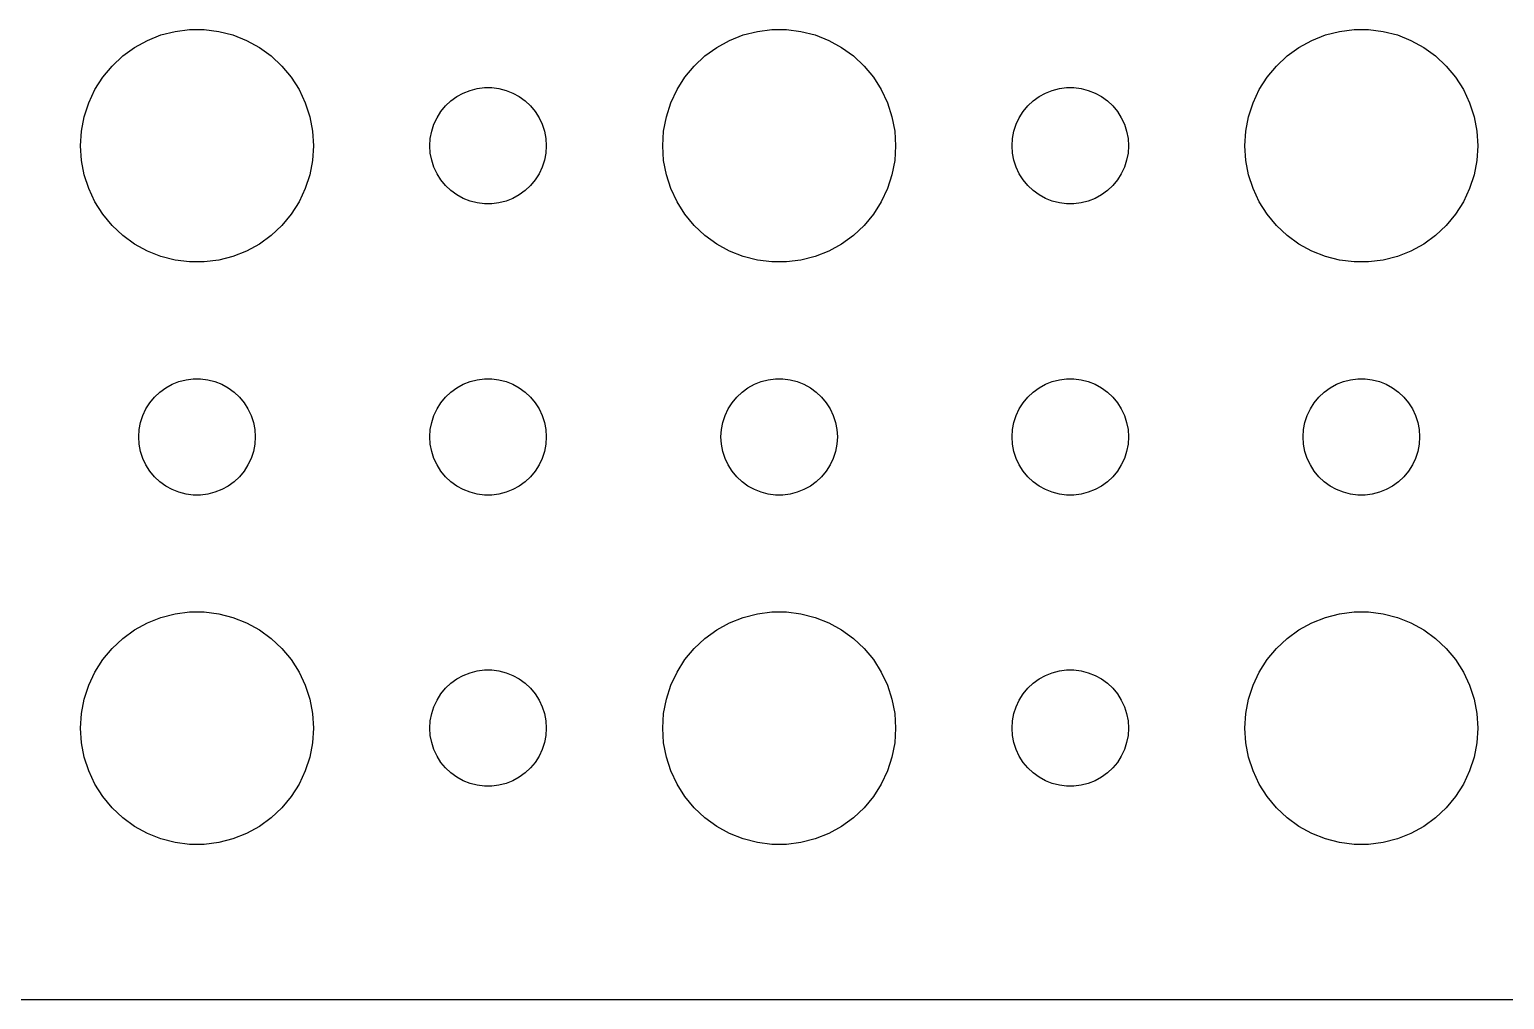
# Model space of a CAD drawing. Header units: metres. Extents: x -134 to 134, y 518 to 1078.
# Drawn here: x -71.81 to -33.81, y 518.01 to 542.99 of the extents above; entities that cross this region are included whole.
import ezdxf

# ---------------------------------------------------------------- set-up
doc = ezdxf.new("R2010")
doc.units = ezdxf.units.M

msp = doc.modelspace()

# ---------------------------------------------------------------- linework, layer by layer
for p, q in [((-69.1075, 542.533), (-68.7773, 542.714)), ((-68.7773, 542.714), (-68.427, 542.853)), ((-68.427, 542.853), (-68.0621, 542.947)), ((-68.0621, 542.947), (-67.6884, 542.994)), ((-67.6884, 542.994), (-67.3116, 542.994)), ((-67.3116, 542.994), (-66.9379, 542.947)), ((-66.9379, 542.947), (-66.573, 542.853)), ((-66.573, 542.853), (-66.2227, 542.714)), ((-66.2227, 542.714), (-65.8925, 542.533)), ((-54.1075, 542.533), (-53.7773, 542.714)), ((-53.7773, 542.714), (-53.427, 542.853)), ((-53.427, 542.853), (-53.0621, 542.947)), ((-53.0621, 542.947), (-52.6884, 542.994)), ((-52.6884, 542.994), (-52.3116, 542.994)), ((-52.3116, 542.994), (-51.9379, 542.947)), ((-51.9379, 542.947), (-51.5729, 542.853)), ((-51.5729, 542.853), (-51.2227, 542.714)), ((-51.2227, 542.714), (-50.8925, 542.533)), ((-39.1075, 542.533), (-38.7773, 542.714)), ((-38.7773, 542.714), (-38.427, 542.853)), ((-38.427, 542.853), (-38.0621, 542.947)), ((-38.0621, 542.947), (-37.6884, 542.994)), ((-37.6884, 542.994), (-37.3116, 542.994)), ((-37.3116, 542.994), (-36.9379, 542.947)), ((-36.9379, 542.947), (-36.5729, 542.853)), ((-36.5729, 542.853), (-36.2227, 542.714)), ((-36.2227, 542.714), (-35.8925, 542.533)), ((-69.6869, 542.054), (-69.4123, 542.312)), ((-69.4123, 542.312), (-69.1075, 542.533)), ((-65.8925, 542.533), (-65.5877, 542.312)), ((-65.5877, 542.312), (-65.3131, 542.054)), ((-54.6869, 542.054), (-54.4123, 542.312)), ((-54.4123, 542.312), (-54.1075, 542.533)), ((-50.8925, 542.533), (-50.5877, 542.312)), ((-50.5877, 542.312), (-50.3131, 542.054)), ((-39.6869, 542.054), (-39.4123, 542.312)), ((-39.4123, 542.312), (-39.1075, 542.533)), ((-35.8925, 542.533), (-35.5877, 542.312)), ((-35.5877, 542.312), (-35.3131, 542.054)), ((-69.927, 541.763), (-69.6869, 542.054)), ((-65.3131, 542.054), (-65.073, 541.763)), ((-54.927, 541.763), (-54.6869, 542.054)), ((-50.3131, 542.054), (-50.0729, 541.763)), ((-39.927, 541.763), (-39.6869, 542.054)), ((-35.3131, 542.054), (-35.0729, 541.763)), ((-70.1289, 541.445), (-69.927, 541.763)), ((-65.073, 541.763), (-64.8711, 541.445)), ((-55.1289, 541.445), (-54.927, 541.763)), ((-50.0729, 541.763), (-49.8711, 541.445)), ((-40.1289, 541.445), (-39.927, 541.763)), ((-35.0729, 541.763), (-34.8711, 541.445)), ((-70.2893, 541.104), (-70.1289, 541.445)), ((-64.8711, 541.445), (-64.7107, 541.104)), ((-60.9561, 541.156), (-60.8037, 541.266)), ((-60.8037, 541.266), (-60.6387, 541.357)), ((-60.6387, 541.357), (-60.4635, 541.427)), ((-60.4635, 541.427), (-60.2811, 541.473)), ((-60.2811, 541.473), (-60.0942, 541.497)), ((-60.0942, 541.497), (-59.9058, 541.497)), ((-59.9058, 541.497), (-59.7189, 541.473)), ((-59.7189, 541.473), (-59.5365, 541.427)), ((-59.5365, 541.427), (-59.3613, 541.357)), ((-59.3613, 541.357), (-59.1963, 541.266)), ((-59.1963, 541.266), (-59.0439, 541.156)), ((-55.2893, 541.104), (-55.1289, 541.445)), ((-49.8711, 541.445), (-49.7107, 541.104)), ((-45.9561, 541.156), (-45.8037, 541.266)), ((-45.8037, 541.266), (-45.6387, 541.357)), ((-45.6387, 541.357), (-45.4635, 541.427)), ((-45.4635, 541.427), (-45.2811, 541.473)), ((-45.2811, 541.473), (-45.0942, 541.497)), ((-45.0942, 541.497), (-44.9058, 541.497)), ((-44.9058, 541.497), (-44.7189, 541.473)), ((-44.7189, 541.473), (-44.5365, 541.427)), ((-44.5365, 541.427), (-44.3613, 541.357)), ((-44.3613, 541.357), (-44.1963, 541.266)), ((-44.1963, 541.266), (-44.0439, 541.156)), ((-40.2893, 541.104), (-40.1289, 541.445)), ((-34.8711, 541.445), (-34.7107, 541.104)), ((-70.4057, 540.746), (-70.2893, 541.104)), ((-64.7107, 541.104), (-64.5943, 540.746)), ((-61.3145, 540.723), (-61.2135, 540.882)), ((-61.2135, 540.882), (-61.0934, 541.027)), ((-61.0934, 541.027), (-60.9561, 541.156)), ((-59.0439, 541.156), (-58.9065, 541.027)), ((-58.9065, 541.027), (-58.7865, 540.882)), ((-58.7865, 540.882), (-58.6855, 540.723)), ((-55.4057, 540.746), (-55.2893, 541.104)), ((-49.7107, 541.104), (-49.5942, 540.746)), ((-46.3145, 540.723), (-46.2135, 540.882)), ((-46.2135, 540.882), (-46.0934, 541.027)), ((-46.0934, 541.027), (-45.9561, 541.156)), ((-44.0439, 541.156), (-43.9065, 541.027)), ((-43.9065, 541.027), (-43.7865, 540.882)), ((-43.7865, 540.882), (-43.6855, 540.723)), ((-40.4057, 540.746), (-40.2893, 541.104)), ((-34.7107, 541.104), (-34.5942, 540.746)), ((-70.4763, 540.376), (-70.4057, 540.746)), ((-64.5943, 540.746), (-64.5237, 540.376)), ((-61.4529, 540.373), (-61.3947, 540.552)), ((-61.3947, 540.552), (-61.3145, 540.723)), ((-58.6855, 540.723), (-58.6053, 540.552)), ((-58.6053, 540.552), (-58.5471, 540.373)), ((-55.4763, 540.376), (-55.4057, 540.746)), ((-49.5942, 540.746), (-49.5237, 540.376)), ((-46.4529, 540.373), (-46.3947, 540.552)), ((-46.3947, 540.552), (-46.3145, 540.723)), ((-43.6855, 540.723), (-43.6053, 540.552)), ((-43.6053, 540.552), (-43.5471, 540.373)), ((-40.4763, 540.376), (-40.4057, 540.746)), ((-34.5942, 540.746), (-34.5237, 540.376)), ((-70.5, 540), (-70.4763, 540.376)), ((-64.5237, 540.376), (-64.5, 540)), ((-61.5, 540), (-61.4882, 540.188)), ((-61.4882, 540.188), (-61.4529, 540.373)), ((-58.5471, 540.373), (-58.5118, 540.188)), ((-58.5118, 540.188), (-58.5, 540)), ((-55.5, 540), (-55.4763, 540.376)), ((-49.5237, 540.376), (-49.5, 540)), ((-46.5, 540), (-46.4882, 540.188)), ((-46.4882, 540.188), (-46.4529, 540.373)), ((-43.5471, 540.373), (-43.5118, 540.188)), ((-43.5118, 540.188), (-43.5, 540)), ((-40.5, 540), (-40.4763, 540.376)), ((-34.5237, 540.376), (-34.5, 540)), ((-70.4763, 539.624), (-70.5, 540)), ((-64.5, 540), (-64.5237, 539.624)), ((-61.4882, 539.812), (-61.5, 540)), ((-61.4529, 539.627), (-61.4882, 539.812)), ((-58.5118, 539.812), (-58.5471, 539.627)), ((-58.5, 540), (-58.5118, 539.812)), ((-55.4763, 539.624), (-55.5, 540)), ((-49.5, 540), (-49.5237, 539.624)), ((-46.4882, 539.812), (-46.5, 540)), ((-46.4529, 539.627), (-46.4882, 539.812)), ((-43.5118, 539.812), (-43.5471, 539.627)), ((-43.5, 540), (-43.5118, 539.812)), ((-40.4763, 539.624), (-40.5, 540)), ((-34.5, 540), (-34.5237, 539.624)), ((-70.4057, 539.254), (-70.4763, 539.624)), ((-64.5237, 539.624), (-64.5943, 539.254)), ((-61.3947, 539.448), (-61.4529, 539.627)), ((-61.3145, 539.277), (-61.3947, 539.448)), ((-61.2135, 539.118), (-61.3145, 539.277)), ((-58.6855, 539.277), (-58.7865, 539.118)), ((-58.6053, 539.448), (-58.6855, 539.277)), ((-58.5471, 539.627), (-58.6053, 539.448)), ((-55.4057, 539.254), (-55.4763, 539.624)), ((-49.5237, 539.624), (-49.5942, 539.254)), ((-46.3947, 539.448), (-46.4529, 539.627)), ((-46.3145, 539.277), (-46.3947, 539.448)), ((-46.2135, 539.118), (-46.3145, 539.277)), ((-43.6855, 539.277), (-43.7865, 539.118)), ((-43.6053, 539.448), (-43.6855, 539.277)), ((-43.5471, 539.627), (-43.6053, 539.448)), ((-40.4057, 539.254), (-40.4763, 539.624)), ((-34.5237, 539.624), (-34.5942, 539.254)), ((-70.2893, 538.896), (-70.4057, 539.254)), ((-70.1289, 538.555), (-70.2893, 538.896)), ((-64.7107, 538.896), (-64.8711, 538.555)), ((-64.5943, 539.254), (-64.7107, 538.896)), ((-61.0934, 538.973), (-61.2135, 539.118)), ((-60.9561, 538.844), (-61.0934, 538.973)), ((-58.9065, 538.973), (-59.0439, 538.844)), ((-58.7865, 539.118), (-58.9065, 538.973)), ((-55.2893, 538.896), (-55.4057, 539.254)), ((-55.1289, 538.555), (-55.2893, 538.896)), ((-49.7107, 538.896), (-49.8711, 538.555)), ((-49.5942, 539.254), (-49.7107, 538.896)), ((-46.0934, 538.973), (-46.2135, 539.118)), ((-45.9561, 538.844), (-46.0934, 538.973)), ((-43.9065, 538.973), (-44.0439, 538.844)), ((-43.7865, 539.118), (-43.9065, 538.973)), ((-40.2893, 538.896), (-40.4057, 539.254)), ((-40.1289, 538.555), (-40.2893, 538.896)), ((-34.7107, 538.896), (-34.8711, 538.555)), ((-34.5942, 539.254), (-34.7107, 538.896)), ((-69.927, 538.237), (-70.1289, 538.555)), ((-64.8711, 538.555), (-65.073, 538.237)), ((-60.8037, 538.734), (-60.9561, 538.844)), ((-60.6387, 538.643), (-60.8037, 538.734)), ((-60.4635, 538.573), (-60.6387, 538.643)), ((-60.2811, 538.527), (-60.4635, 538.573)), ((-60.0942, 538.503), (-60.2811, 538.527)), ((-59.7189, 538.527), (-59.9058, 538.503)), ((-59.5365, 538.573), (-59.7189, 538.527)), ((-59.3613, 538.643), (-59.5365, 538.573)), ((-59.1963, 538.734), (-59.3613, 538.643)), ((-59.0439, 538.844), (-59.1963, 538.734)), ((-54.927, 538.237), (-55.1289, 538.555)), ((-49.8711, 538.555), (-50.0729, 538.237)), ((-45.8037, 538.734), (-45.9561, 538.844)), ((-45.6387, 538.643), (-45.8037, 538.734)), ((-45.4635, 538.573), (-45.6387, 538.643)), ((-45.2811, 538.527), (-45.4635, 538.573)), ((-45.0942, 538.503), (-45.2811, 538.527)), ((-44.7189, 538.527), (-44.9058, 538.503)), ((-44.5365, 538.573), (-44.7189, 538.527)), ((-44.3613, 538.643), (-44.5365, 538.573)), ((-44.1963, 538.734), (-44.3613, 538.643)), ((-44.0439, 538.844), (-44.1963, 538.734)), ((-39.927, 538.237), (-40.1289, 538.555)), ((-34.8711, 538.555), (-35.0729, 538.237)), ((-69.6869, 537.946), (-69.927, 538.237)), ((-65.073, 538.237), (-65.3131, 537.946)), ((-59.9058, 538.503), (-60.0942, 538.503)), ((-54.6869, 537.946), (-54.927, 538.237)), ((-50.0729, 538.237), (-50.3131, 537.946)), ((-44.9058, 538.503), (-45.0942, 538.503)), ((-39.6869, 537.946), (-39.927, 538.237)), ((-35.0729, 538.237), (-35.3131, 537.946)), ((-69.4123, 537.688), (-69.6869, 537.946)), ((-65.3131, 537.946), (-65.5877, 537.688)), ((-54.4123, 537.688), (-54.6869, 537.946)), ((-50.3131, 537.946), (-50.5877, 537.688)), ((-39.4123, 537.688), (-39.6869, 537.946)), ((-35.3131, 537.946), (-35.5877, 537.688)), ((-69.1075, 537.467), (-69.4123, 537.688)), ((-68.7773, 537.286), (-69.1075, 537.467)), ((-65.8925, 537.467), (-66.2227, 537.286)), ((-65.5877, 537.688), (-65.8925, 537.467)), ((-54.1075, 537.467), (-54.4123, 537.688)), ((-53.7773, 537.286), (-54.1075, 537.467)), ((-50.8925, 537.467), (-51.2227, 537.286)), ((-50.5877, 537.688), (-50.8925, 537.467)), ((-39.1075, 537.467), (-39.4123, 537.688)), ((-38.7773, 537.286), (-39.1075, 537.467)), ((-35.8925, 537.467), (-36.2227, 537.286)), ((-35.5877, 537.688), (-35.8925, 537.467)), ((-68.427, 537.147), (-68.7773, 537.286)), ((-68.0621, 537.053), (-68.427, 537.147)), ((-67.6884, 537.006), (-68.0621, 537.053)), ((-67.3116, 537.006), (-67.6884, 537.006)), ((-66.9379, 537.053), (-67.3116, 537.006)), ((-66.573, 537.147), (-66.9379, 537.053)), ((-66.2227, 537.286), (-66.573, 537.147)), ((-53.427, 537.147), (-53.7773, 537.286)), ((-53.0621, 537.053), (-53.427, 537.147)), ((-52.6884, 537.006), (-53.0621, 537.053)), ((-52.3116, 537.006), (-52.6884, 537.006)), ((-51.9379, 537.053), (-52.3116, 537.006)), ((-51.5729, 537.147), (-51.9379, 537.053)), ((-51.2227, 537.286), (-51.5729, 537.147)), ((-38.427, 537.147), (-38.7773, 537.286)), ((-38.0621, 537.053), (-38.427, 537.147)), ((-37.6884, 537.006), (-38.0621, 537.053)), ((-37.3116, 537.006), (-37.6884, 537.006)), ((-36.9379, 537.053), (-37.3116, 537.006)), ((-36.5729, 537.147), (-36.9379, 537.053)), ((-36.2227, 537.286), (-36.5729, 537.147)), ((-67.9635, 533.927), (-67.7811, 533.973)), ((-67.7811, 533.973), (-67.5942, 533.997)), ((-67.5942, 533.997), (-67.4058, 533.997)), ((-67.4058, 533.997), (-67.2189, 533.973)), ((-67.2189, 533.973), (-67.0365, 533.927)), ((-60.4635, 533.927), (-60.2811, 533.973)), ((-60.2811, 533.973), (-60.0942, 533.997)), ((-60.0942, 533.997), (-59.9058, 533.997)), ((-59.9058, 533.997), (-59.7189, 533.973)), ((-59.7189, 533.973), (-59.5365, 533.927)), ((-52.9635, 533.927), (-52.7811, 533.973)), ((-52.7811, 533.973), (-52.5942, 533.997)), ((-52.5942, 533.997), (-52.4058, 533.997)), ((-52.4058, 533.997), (-52.2189, 533.973)), ((-52.2189, 533.973), (-52.0365, 533.927)), ((-45.4635, 533.927), (-45.2811, 533.973)), ((-45.2811, 533.973), (-45.0942, 533.997)), ((-45.0942, 533.997), (-44.9058, 533.997)), ((-44.9058, 533.997), (-44.7189, 533.973)), ((-44.7189, 533.973), (-44.5365, 533.927)), ((-37.9635, 533.927), (-37.7811, 533.973)), ((-37.7811, 533.973), (-37.5942, 533.997)), ((-37.5942, 533.997), (-37.4058, 533.997)), ((-37.4058, 533.997), (-37.2189, 533.973)), ((-37.2189, 533.973), (-37.0365, 533.927)), ((-68.5934, 533.527), (-68.4561, 533.656)), ((-68.4561, 533.656), (-68.3037, 533.766)), ((-68.3037, 533.766), (-68.1387, 533.857)), ((-68.1387, 533.857), (-67.9635, 533.927)), ((-67.0365, 533.927), (-66.8613, 533.857)), ((-66.8613, 533.857), (-66.6963, 533.766)), ((-66.6963, 533.766), (-66.5439, 533.656)), ((-66.5439, 533.656), (-66.4065, 533.527)), ((-61.0934, 533.527), (-60.9561, 533.656)), ((-60.9561, 533.656), (-60.8037, 533.766)), ((-60.8037, 533.766), (-60.6387, 533.857)), ((-60.6387, 533.857), (-60.4635, 533.927)), ((-59.5365, 533.927), (-59.3613, 533.857)), ((-59.3613, 533.857), (-59.1963, 533.766)), ((-59.1963, 533.766), (-59.0439, 533.656)), ((-59.0439, 533.656), (-58.9065, 533.527)), ((-53.5934, 533.527), (-53.4561, 533.656)), ((-53.4561, 533.656), (-53.3037, 533.766)), ((-53.3037, 533.766), (-53.1387, 533.857)), ((-53.1387, 533.857), (-52.9635, 533.927)), ((-52.0365, 533.927), (-51.8613, 533.857)), ((-51.8613, 533.857), (-51.6963, 533.766)), ((-51.6963, 533.766), (-51.5439, 533.656)), ((-51.5439, 533.656), (-51.4065, 533.527)), ((-46.0934, 533.527), (-45.9561, 533.656)), ((-45.9561, 533.656), (-45.8037, 533.766)), ((-45.8037, 533.766), (-45.6387, 533.857)), ((-45.6387, 533.857), (-45.4635, 533.927)), ((-44.5365, 533.927), (-44.3613, 533.857)), ((-44.3613, 533.857), (-44.1963, 533.766)), ((-44.1963, 533.766), (-44.0439, 533.656)), ((-44.0439, 533.656), (-43.9065, 533.527)), ((-38.5934, 533.527), (-38.4561, 533.656)), ((-38.4561, 533.656), (-38.3037, 533.766)), ((-38.3037, 533.766), (-38.1387, 533.857)), ((-38.1387, 533.857), (-37.9635, 533.927)), ((-37.0365, 533.927), (-36.8613, 533.857)), ((-36.8613, 533.857), (-36.6963, 533.766)), ((-36.6963, 533.766), (-36.5439, 533.656)), ((-36.5439, 533.656), (-36.4065, 533.527)), ((-68.8947, 533.052), (-68.8145, 533.223)), ((-68.8145, 533.223), (-68.7135, 533.382)), ((-68.7135, 533.382), (-68.5934, 533.527)), ((-66.4065, 533.527), (-66.2865, 533.382)), ((-66.2865, 533.382), (-66.1855, 533.223)), ((-66.1855, 533.223), (-66.1053, 533.052)), ((-61.3947, 533.052), (-61.3145, 533.223)), ((-61.3145, 533.223), (-61.2135, 533.382)), ((-61.2135, 533.382), (-61.0934, 533.527)), ((-58.9065, 533.527), (-58.7865, 533.382)), ((-58.7865, 533.382), (-58.6855, 533.223)), ((-58.6855, 533.223), (-58.6053, 533.052)), ((-53.8947, 533.052), (-53.8145, 533.223)), ((-53.8145, 533.223), (-53.7135, 533.382)), ((-53.7135, 533.382), (-53.5934, 533.527)), ((-51.4065, 533.527), (-51.2865, 533.382)), ((-51.2865, 533.382), (-51.1855, 533.223)), ((-51.1855, 533.223), (-51.1053, 533.052)), ((-46.3947, 533.052), (-46.3145, 533.223)), ((-46.3145, 533.223), (-46.2135, 533.382)), ((-46.2135, 533.382), (-46.0934, 533.527)), ((-43.9065, 533.527), (-43.7865, 533.382)), ((-43.7865, 533.382), (-43.6855, 533.223)), ((-43.6855, 533.223), (-43.6053, 533.052)), ((-38.8947, 533.052), (-38.8145, 533.223)), ((-38.8145, 533.223), (-38.7135, 533.382)), ((-38.7135, 533.382), (-38.5934, 533.527)), ((-36.4065, 533.527), (-36.2865, 533.382)), ((-36.2865, 533.382), (-36.1855, 533.223)), ((-36.1855, 533.223), (-36.1053, 533.052)), ((-68.9882, 532.688), (-68.9529, 532.873)), ((-68.9529, 532.873), (-68.8947, 533.052)), ((-66.1053, 533.052), (-66.0471, 532.873)), ((-66.0471, 532.873), (-66.0118, 532.688)), ((-61.4882, 532.688), (-61.4529, 532.873)), ((-61.4529, 532.873), (-61.3947, 533.052)), ((-58.6053, 533.052), (-58.5471, 532.873)), ((-58.5471, 532.873), (-58.5118, 532.688)), ((-53.9882, 532.688), (-53.9529, 532.873)), ((-53.9529, 532.873), (-53.8947, 533.052)), ((-51.1053, 533.052), (-51.0471, 532.873)), ((-51.0471, 532.873), (-51.0118, 532.688)), ((-46.4882, 532.688), (-46.4529, 532.873)), ((-46.4529, 532.873), (-46.3947, 533.052)), ((-43.6053, 533.052), (-43.5471, 532.873)), ((-43.5471, 532.873), (-43.5118, 532.688)), ((-38.9882, 532.688), (-38.9529, 532.873)), ((-38.9529, 532.873), (-38.8947, 533.052)), ((-36.1053, 533.052), (-36.0471, 532.873)), ((-36.0471, 532.873), (-36.0118, 532.688)), ((-69, 532.5), (-68.9882, 532.688)), ((-68.9882, 532.312), (-69, 532.5)), ((-66.0118, 532.688), (-66, 532.5)), ((-66, 532.5), (-66.0118, 532.312)), ((-61.5, 532.5), (-61.4882, 532.688)), ((-61.4882, 532.312), (-61.5, 532.5)), ((-58.5118, 532.688), (-58.5, 532.5)), ((-58.5, 532.5), (-58.5118, 532.312)), ((-54, 532.5), (-53.9882, 532.688)), ((-53.9882, 532.312), (-54, 532.5)), ((-51.0118, 532.688), (-51, 532.5)), ((-51, 532.5), (-51.0118, 532.312)), ((-46.5, 532.5), (-46.4882, 532.688)), ((-46.4882, 532.312), (-46.5, 532.5)), ((-43.5118, 532.688), (-43.5, 532.5)), ((-43.5, 532.5), (-43.5118, 532.312)), ((-39, 532.5), (-38.9882, 532.688)), ((-38.9882, 532.312), (-39, 532.5)), ((-36.0118, 532.688), (-36, 532.5)), ((-36, 532.5), (-36.0118, 532.312)), ((-68.9529, 532.127), (-68.9882, 532.312)), ((-68.8947, 531.948), (-68.9529, 532.127)), ((-66.0471, 532.127), (-66.1053, 531.948)), ((-66.0118, 532.312), (-66.0471, 532.127)), ((-61.4529, 532.127), (-61.4882, 532.312)), ((-61.3947, 531.948), (-61.4529, 532.127)), ((-58.5471, 532.127), (-58.6053, 531.948)), ((-58.5118, 532.312), (-58.5471, 532.127)), ((-53.9529, 532.127), (-53.9882, 532.312)), ((-53.8947, 531.948), (-53.9529, 532.127)), ((-51.0471, 532.127), (-51.1053, 531.948)), ((-51.0118, 532.312), (-51.0471, 532.127)), ((-46.4529, 532.127), (-46.4882, 532.312)), ((-46.3947, 531.948), (-46.4529, 532.127)), ((-43.5471, 532.127), (-43.6053, 531.948)), ((-43.5118, 532.312), (-43.5471, 532.127)), ((-38.9529, 532.127), (-38.9882, 532.312)), ((-38.8947, 531.948), (-38.9529, 532.127)), ((-36.0471, 532.127), (-36.1053, 531.948)), ((-36.0118, 532.312), (-36.0471, 532.127)), ((-68.8145, 531.777), (-68.8947, 531.948)), ((-68.7135, 531.618), (-68.8145, 531.777)), ((-66.1855, 531.777), (-66.2865, 531.618)), ((-66.1053, 531.948), (-66.1855, 531.777)), ((-61.3145, 531.777), (-61.3947, 531.948)), ((-61.2135, 531.618), (-61.3145, 531.777)), ((-58.6855, 531.777), (-58.7865, 531.618)), ((-58.6053, 531.948), (-58.6855, 531.777)), ((-53.8145, 531.777), (-53.8947, 531.948)), ((-53.7135, 531.618), (-53.8145, 531.777)), ((-51.1855, 531.777), (-51.2865, 531.618)), ((-51.1053, 531.948), (-51.1855, 531.777)), ((-46.3145, 531.777), (-46.3947, 531.948)), ((-46.2135, 531.618), (-46.3145, 531.777)), ((-43.6855, 531.777), (-43.7865, 531.618)), ((-43.6053, 531.948), (-43.6855, 531.777)), ((-38.8145, 531.777), (-38.8947, 531.948)), ((-38.7135, 531.618), (-38.8145, 531.777)), ((-36.1855, 531.777), (-36.2865, 531.618)), ((-36.1053, 531.948), (-36.1855, 531.777)), ((-68.5934, 531.473), (-68.7135, 531.618)), ((-68.4561, 531.344), (-68.5934, 531.473)), ((-68.3037, 531.234), (-68.4561, 531.344)), ((-66.5439, 531.344), (-66.6963, 531.234)), ((-66.4065, 531.473), (-66.5439, 531.344)), ((-66.2865, 531.618), (-66.4065, 531.473)), ((-61.0934, 531.473), (-61.2135, 531.618)), ((-60.9561, 531.344), (-61.0934, 531.473)), ((-60.8037, 531.234), (-60.9561, 531.344)), ((-59.0439, 531.344), (-59.1963, 531.234)), ((-58.9065, 531.473), (-59.0439, 531.344)), ((-58.7865, 531.618), (-58.9065, 531.473)), ((-53.5934, 531.473), (-53.7135, 531.618)), ((-53.4561, 531.344), (-53.5934, 531.473)), ((-53.3037, 531.234), (-53.4561, 531.344)), ((-51.5439, 531.344), (-51.6963, 531.234)), ((-51.4065, 531.473), (-51.5439, 531.344)), ((-51.2865, 531.618), (-51.4065, 531.473)), ((-46.0934, 531.473), (-46.2135, 531.618)), ((-45.9561, 531.344), (-46.0934, 531.473)), ((-45.8037, 531.234), (-45.9561, 531.344)), ((-44.0439, 531.344), (-44.1963, 531.234)), ((-43.9065, 531.473), (-44.0439, 531.344)), ((-43.7865, 531.618), (-43.9065, 531.473)), ((-38.5934, 531.473), (-38.7135, 531.618)), ((-38.4561, 531.344), (-38.5934, 531.473)), ((-38.3037, 531.234), (-38.4561, 531.344)), ((-36.5439, 531.344), (-36.6963, 531.234)), ((-36.4065, 531.473), (-36.5439, 531.344)), ((-36.2865, 531.618), (-36.4065, 531.473)), ((-68.1387, 531.143), (-68.3037, 531.234)), ((-67.9635, 531.073), (-68.1387, 531.143)), ((-67.7811, 531.027), (-67.9635, 531.073)), ((-67.5942, 531.003), (-67.7811, 531.027)), ((-67.4058, 531.003), (-67.5942, 531.003)), ((-67.2189, 531.027), (-67.4058, 531.003)), ((-67.0365, 531.073), (-67.2189, 531.027)), ((-66.8613, 531.143), (-67.0365, 531.073)), ((-66.6963, 531.234), (-66.8613, 531.143)), ((-60.6387, 531.143), (-60.8037, 531.234)), ((-60.4635, 531.073), (-60.6387, 531.143)), ((-60.2811, 531.027), (-60.4635, 531.073)), ((-60.0942, 531.003), (-60.2811, 531.027)), ((-59.9058, 531.003), (-60.0942, 531.003)), ((-59.7189, 531.027), (-59.9058, 531.003)), ((-59.5365, 531.073), (-59.7189, 531.027)), ((-59.3613, 531.143), (-59.5365, 531.073)), ((-59.1963, 531.234), (-59.3613, 531.143)), ((-53.1387, 531.143), (-53.3037, 531.234)), ((-52.9635, 531.073), (-53.1387, 531.143)), ((-52.7811, 531.027), (-52.9635, 531.073)), ((-52.5942, 531.003), (-52.7811, 531.027)), ((-52.4058, 531.003), (-52.5942, 531.003)), ((-52.2189, 531.027), (-52.4058, 531.003)), ((-52.0365, 531.073), (-52.2189, 531.027)), ((-51.8613, 531.143), (-52.0365, 531.073)), ((-51.6963, 531.234), (-51.8613, 531.143)), ((-45.6387, 531.143), (-45.8037, 531.234)), ((-45.4635, 531.073), (-45.6387, 531.143)), ((-45.2811, 531.027), (-45.4635, 531.073)), ((-45.0942, 531.003), (-45.2811, 531.027)), ((-44.9058, 531.003), (-45.0942, 531.003)), ((-44.7189, 531.027), (-44.9058, 531.003)), ((-44.5365, 531.073), (-44.7189, 531.027)), ((-44.3613, 531.143), (-44.5365, 531.073)), ((-44.1963, 531.234), (-44.3613, 531.143)), ((-38.1387, 531.143), (-38.3037, 531.234)), ((-37.9635, 531.073), (-38.1387, 531.143)), ((-37.7811, 531.027), (-37.9635, 531.073)), ((-37.5942, 531.003), (-37.7811, 531.027)), ((-37.4058, 531.003), (-37.5942, 531.003)), ((-37.2189, 531.027), (-37.4058, 531.003)), ((-37.0365, 531.073), (-37.2189, 531.027)), ((-36.8613, 531.143), (-37.0365, 531.073)), ((-36.6963, 531.234), (-36.8613, 531.143)), ((-68.427, 527.853), (-68.0621, 527.947)), ((-68.0621, 527.947), (-67.6884, 527.994)), ((-67.6884, 527.994), (-67.3116, 527.994)), ((-67.3116, 527.994), (-66.9379, 527.947)), ((-66.9379, 527.947), (-66.573, 527.853)), ((-53.427, 527.853), (-53.0621, 527.947)), ((-53.0621, 527.947), (-52.6884, 527.994)), ((-52.6884, 527.994), (-52.3116, 527.994)), ((-52.3116, 527.994), (-51.9379, 527.947)), ((-51.9379, 527.947), (-51.5729, 527.853)), ((-38.427, 527.853), (-38.0621, 527.947)), ((-38.0621, 527.947), (-37.6884, 527.994)), ((-37.6884, 527.994), (-37.3116, 527.994)), ((-37.3116, 527.994), (-36.9379, 527.947)), ((-36.9379, 527.947), (-36.5729, 527.853)), ((-69.4123, 527.312), (-69.1075, 527.533)), ((-69.1075, 527.533), (-68.7773, 527.714)), ((-68.7773, 527.714), (-68.427, 527.853)), ((-66.573, 527.853), (-66.2227, 527.714)), ((-66.2227, 527.714), (-65.8925, 527.533)), ((-65.8925, 527.533), (-65.5877, 527.312)), ((-54.4123, 527.312), (-54.1075, 527.533)), ((-54.1075, 527.533), (-53.7773, 527.714)), ((-53.7773, 527.714), (-53.427, 527.853)), ((-51.5729, 527.853), (-51.2227, 527.714)), ((-51.2227, 527.714), (-50.8925, 527.533)), ((-50.8925, 527.533), (-50.5877, 527.312)), ((-39.4123, 527.312), (-39.1075, 527.533)), ((-39.1075, 527.533), (-38.7773, 527.714)), ((-38.7773, 527.714), (-38.427, 527.853)), ((-36.5729, 527.853), (-36.2227, 527.714)), ((-36.2227, 527.714), (-35.8925, 527.533)), ((-35.8925, 527.533), (-35.5877, 527.312)), ((-69.6869, 527.054), (-69.4123, 527.312)), ((-65.5877, 527.312), (-65.3131, 527.054)), ((-54.6869, 527.054), (-54.4123, 527.312)), ((-50.5877, 527.312), (-50.3131, 527.054)), ((-39.6869, 527.054), (-39.4123, 527.312)), ((-35.5877, 527.312), (-35.3131, 527.054)), ((-70.1289, 526.445), (-69.927, 526.763)), ((-69.927, 526.763), (-69.6869, 527.054)), ((-65.3131, 527.054), (-65.073, 526.763)), ((-65.073, 526.763), (-64.8711, 526.445)), ((-55.1289, 526.445), (-54.927, 526.763)), ((-54.927, 526.763), (-54.6869, 527.054)), ((-50.3131, 527.054), (-50.0729, 526.763)), ((-50.0729, 526.763), (-49.8711, 526.445)), ((-40.1289, 526.445), (-39.927, 526.763)), ((-39.927, 526.763), (-39.6869, 527.054)), ((-35.3131, 527.054), (-35.0729, 526.763)), ((-35.0729, 526.763), (-34.8711, 526.445)), ((-70.2893, 526.104), (-70.1289, 526.445)), ((-64.8711, 526.445), (-64.7107, 526.104)), ((-60.8037, 526.266), (-60.6387, 526.357)), ((-60.6387, 526.357), (-60.4635, 526.427)), ((-60.4635, 526.427), (-60.2811, 526.473)), ((-60.2811, 526.473), (-60.0942, 526.497)), ((-60.0942, 526.497), (-59.9058, 526.497)), ((-59.9058, 526.497), (-59.7189, 526.473)), ((-59.7189, 526.473), (-59.5365, 526.427)), ((-59.5365, 526.427), (-59.3613, 526.357)), ((-59.3613, 526.357), (-59.1963, 526.266)), ((-55.2893, 526.104), (-55.1289, 526.445)), ((-49.8711, 526.445), (-49.7107, 526.104)), ((-45.8037, 526.266), (-45.6387, 526.357)), ((-45.6387, 526.357), (-45.4635, 526.427)), ((-45.4635, 526.427), (-45.2811, 526.473)), ((-45.2811, 526.473), (-45.0942, 526.497)), ((-45.0942, 526.497), (-44.9058, 526.497)), ((-44.9058, 526.497), (-44.7189, 526.473)), ((-44.7189, 526.473), (-44.5365, 526.427)), ((-44.5365, 526.427), (-44.3613, 526.357)), ((-44.3613, 526.357), (-44.1963, 526.266)), ((-40.2893, 526.104), (-40.1289, 526.445)), ((-34.8711, 526.445), (-34.7107, 526.104)), ((-70.4057, 525.746), (-70.2893, 526.104)), ((-64.7107, 526.104), (-64.5943, 525.746)), ((-61.2135, 525.882), (-61.0934, 526.027)), ((-61.0934, 526.027), (-60.9561, 526.156)), ((-60.9561, 526.156), (-60.8037, 526.266)), ((-59.1963, 526.266), (-59.0439, 526.156)), ((-59.0439, 526.156), (-58.9065, 526.027)), ((-58.9065, 526.027), (-58.7865, 525.882)), ((-55.4057, 525.746), (-55.2893, 526.104)), ((-49.7107, 526.104), (-49.5942, 525.746)), ((-46.2135, 525.882), (-46.0934, 526.027)), ((-46.0934, 526.027), (-45.9561, 526.156)), ((-45.9561, 526.156), (-45.8037, 526.266)), ((-44.1963, 526.266), (-44.0439, 526.156)), ((-44.0439, 526.156), (-43.9065, 526.027)), ((-43.9065, 526.027), (-43.7865, 525.882)), ((-40.4057, 525.746), (-40.2893, 526.104)), ((-34.7107, 526.104), (-34.5942, 525.746)), ((-70.4763, 525.376), (-70.4057, 525.746)), ((-64.5943, 525.746), (-64.5237, 525.376)), ((-61.3947, 525.552), (-61.3145, 525.723)), ((-61.3145, 525.723), (-61.2135, 525.882)), ((-58.7865, 525.882), (-58.6855, 525.723)), ((-58.6855, 525.723), (-58.6053, 525.552)), ((-55.4763, 525.376), (-55.4057, 525.746)), ((-49.5942, 525.746), (-49.5237, 525.376)), ((-46.3947, 525.552), (-46.3145, 525.723)), ((-46.3145, 525.723), (-46.2135, 525.882)), ((-43.7865, 525.882), (-43.6855, 525.723)), ((-43.6855, 525.723), (-43.6053, 525.552)), ((-40.4763, 525.376), (-40.4057, 525.746)), ((-34.5942, 525.746), (-34.5237, 525.376)), ((-70.5, 525), (-70.4763, 525.376)), ((-64.5237, 525.376), (-64.5, 525)), ((-61.4882, 525.188), (-61.4529, 525.373)), ((-61.4529, 525.373), (-61.3947, 525.552)), ((-58.6053, 525.552), (-58.5471, 525.373)), ((-58.5471, 525.373), (-58.5118, 525.188)), ((-55.5, 525), (-55.4763, 525.376)), ((-49.5237, 525.376), (-49.5, 525)), ((-46.4882, 525.188), (-46.4529, 525.373)), ((-46.4529, 525.373), (-46.3947, 525.552)), ((-43.6053, 525.552), (-43.5471, 525.373)), ((-43.5471, 525.373), (-43.5118, 525.188)), ((-40.5, 525), (-40.4763, 525.376)), ((-34.5237, 525.376), (-34.5, 525)), ((-70.4763, 524.624), (-70.5, 525)), ((-64.5, 525), (-64.5237, 524.624)), ((-61.5, 525), (-61.4882, 525.188)), ((-61.4882, 524.812), (-61.5, 525)), ((-58.5118, 525.188), (-58.5, 525)), ((-58.5, 525), (-58.5118, 524.812)), ((-55.4763, 524.624), (-55.5, 525)), ((-49.5, 525), (-49.5237, 524.624)), ((-46.5, 525), (-46.4882, 525.188)), ((-46.4882, 524.812), (-46.5, 525)), ((-43.5118, 525.188), (-43.5, 525)), ((-43.5, 525), (-43.5118, 524.812)), ((-40.4763, 524.624), (-40.5, 525)), ((-34.5, 525), (-34.5237, 524.624)), ((-70.4057, 524.254), (-70.4763, 524.624)), ((-64.5237, 524.624), (-64.5943, 524.254)), ((-61.4529, 524.627), (-61.4882, 524.812)), ((-61.3947, 524.448), (-61.4529, 524.627)), ((-61.3145, 524.277), (-61.3947, 524.448)), ((-58.6053, 524.448), (-58.6855, 524.277)), ((-58.5471, 524.627), (-58.6053, 524.448)), ((-58.5118, 524.812), (-58.5471, 524.627)), ((-55.4057, 524.254), (-55.4763, 524.624)), ((-49.5237, 524.624), (-49.5942, 524.254)), ((-46.4529, 524.627), (-46.4882, 524.812)), ((-46.3947, 524.448), (-46.4529, 524.627)), ((-46.3145, 524.277), (-46.3947, 524.448)), ((-43.6053, 524.448), (-43.6855, 524.277)), ((-43.5471, 524.627), (-43.6053, 524.448)), ((-43.5118, 524.812), (-43.5471, 524.627)), ((-40.4057, 524.254), (-40.4763, 524.624)), ((-34.5237, 524.624), (-34.5942, 524.254)), ((-70.2893, 523.896), (-70.4057, 524.254)), ((-64.5943, 524.254), (-64.7107, 523.896)), ((-61.2135, 524.118), (-61.3145, 524.277)), ((-61.0934, 523.973), (-61.2135, 524.118)), ((-58.7865, 524.118), (-58.9065, 523.973)), ((-58.6855, 524.277), (-58.7865, 524.118)), ((-55.2893, 523.896), (-55.4057, 524.254)), ((-49.5942, 524.254), (-49.7107, 523.896)), ((-46.2135, 524.118), (-46.3145, 524.277)), ((-46.0934, 523.973), (-46.2135, 524.118)), ((-43.7865, 524.118), (-43.9065, 523.973)), ((-43.6855, 524.277), (-43.7865, 524.118)), ((-40.2893, 523.896), (-40.4057, 524.254)), ((-34.5942, 524.254), (-34.7107, 523.896)), ((-70.1289, 523.555), (-70.2893, 523.896)), ((-64.7107, 523.896), (-64.8711, 523.555)), ((-60.9561, 523.844), (-61.0934, 523.973)), ((-60.8037, 523.734), (-60.9561, 523.844)), ((-60.6387, 523.643), (-60.8037, 523.734)), ((-59.1963, 523.734), (-59.3613, 523.643)), ((-59.0439, 523.844), (-59.1963, 523.734)), ((-58.9065, 523.973), (-59.0439, 523.844)), ((-55.1289, 523.555), (-55.2893, 523.896)), ((-49.7107, 523.896), (-49.8711, 523.555)), ((-45.9561, 523.844), (-46.0934, 523.973)), ((-45.8037, 523.734), (-45.9561, 523.844)), ((-45.6387, 523.643), (-45.8037, 523.734)), ((-44.1963, 523.734), (-44.3613, 523.643)), ((-44.0439, 523.844), (-44.1963, 523.734)), ((-43.9065, 523.973), (-44.0439, 523.844)), ((-40.1289, 523.555), (-40.2893, 523.896)), ((-34.7107, 523.896), (-34.8711, 523.555)), ((-69.927, 523.237), (-70.1289, 523.555)), ((-64.8711, 523.555), (-65.073, 523.237)), ((-60.4635, 523.573), (-60.6387, 523.643)), ((-60.2811, 523.527), (-60.4635, 523.573)), ((-60.0942, 523.503), (-60.2811, 523.527)), ((-59.9058, 523.503), (-60.0942, 523.503)), ((-59.7189, 523.527), (-59.9058, 523.503)), ((-59.5365, 523.573), (-59.7189, 523.527)), ((-59.3613, 523.643), (-59.5365, 523.573)), ((-54.927, 523.237), (-55.1289, 523.555)), ((-49.8711, 523.555), (-50.0729, 523.237)), ((-45.4635, 523.573), (-45.6387, 523.643)), ((-45.2811, 523.527), (-45.4635, 523.573)), ((-45.0942, 523.503), (-45.2811, 523.527)), ((-44.9058, 523.503), (-45.0942, 523.503)), ((-44.7189, 523.527), (-44.9058, 523.503)), ((-44.5365, 523.573), (-44.7189, 523.527)), ((-44.3613, 523.643), (-44.5365, 523.573)), ((-39.927, 523.237), (-40.1289, 523.555)), ((-34.8711, 523.555), (-35.0729, 523.237)), ((-69.6869, 522.946), (-69.927, 523.237)), ((-69.4123, 522.688), (-69.6869, 522.946)), ((-65.3131, 522.946), (-65.5877, 522.688)), ((-65.073, 523.237), (-65.3131, 522.946)), ((-54.6869, 522.946), (-54.927, 523.237)), ((-54.4123, 522.688), (-54.6869, 522.946)), ((-50.3131, 522.946), (-50.5877, 522.688)), ((-50.0729, 523.237), (-50.3131, 522.946)), ((-39.6869, 522.946), (-39.927, 523.237)), ((-39.4123, 522.688), (-39.6869, 522.946)), ((-35.3131, 522.946), (-35.5877, 522.688)), ((-35.0729, 523.237), (-35.3131, 522.946)), ((-69.1075, 522.467), (-69.4123, 522.688)), ((-65.5877, 522.688), (-65.8925, 522.467)), ((-54.1075, 522.467), (-54.4123, 522.688)), ((-50.5877, 522.688), (-50.8925, 522.467)), ((-39.1075, 522.467), (-39.4123, 522.688)), ((-35.5877, 522.688), (-35.8925, 522.467)), ((-68.7773, 522.286), (-69.1075, 522.467)), ((-68.427, 522.147), (-68.7773, 522.286)), ((-66.2227, 522.286), (-66.573, 522.147)), ((-65.8925, 522.467), (-66.2227, 522.286)), ((-53.7773, 522.286), (-54.1075, 522.467)), ((-53.427, 522.147), (-53.7773, 522.286)), ((-51.2227, 522.286), (-51.5729, 522.147)), ((-50.8925, 522.467), (-51.2227, 522.286)), ((-38.7773, 522.286), (-39.1075, 522.467)), ((-38.427, 522.147), (-38.7773, 522.286)), ((-36.2227, 522.286), (-36.5729, 522.147)), ((-35.8925, 522.467), (-36.2227, 522.286)), ((-68.0621, 522.053), (-68.427, 522.147)), ((-67.6884, 522.006), (-68.0621, 522.053)), ((-67.3116, 522.006), (-67.6884, 522.006)), ((-66.9379, 522.053), (-67.3116, 522.006)), ((-66.573, 522.147), (-66.9379, 522.053)), ((-53.0621, 522.053), (-53.427, 522.147)), ((-52.6884, 522.006), (-53.0621, 522.053)), ((-52.3116, 522.006), (-52.6884, 522.006)), ((-51.9379, 522.053), (-52.3116, 522.006)), ((-51.5729, 522.147), (-51.9379, 522.053)), ((-38.0621, 522.053), (-38.427, 522.147)), ((-37.6884, 522.006), (-38.0621, 522.053)), ((-37.3116, 522.006), (-37.6884, 522.006)), ((-36.9379, 522.053), (-37.3116, 522.006)), ((-36.5729, 522.147), (-36.9379, 522.053)), ((-129.814, 518.01), (129.814, 518.01))]:
    msp.add_line(p, q)

doc.saveas('drawing.dxf')
